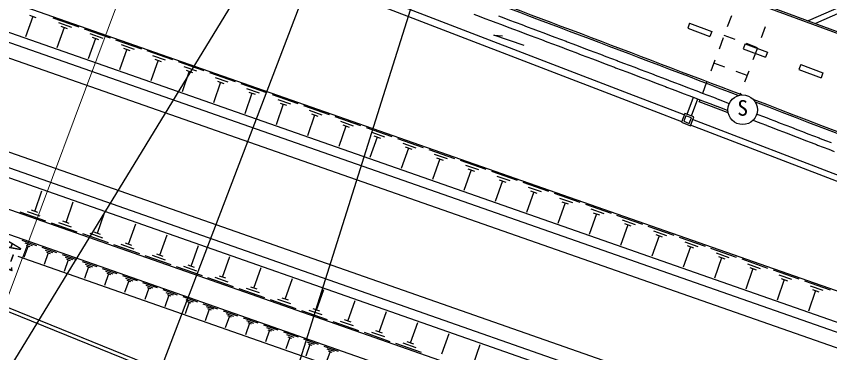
# Model space of a CAD drawing. Units: millimetres, scale not verified. Extents: x 40000 to 680000, y 20000 to 380000.
# Drawn here: x 435412 to 504056, y 238765 to 267172 of the extents above; entities that cross this region are included whole.
import ezdxf
from ezdxf.enums import TextEntityAlignment as Align

# ---------------------------------------------------------------- set-up
doc = ezdxf.new("R2010")
doc.units = ezdxf.units.MM
doc.header["$LTSCALE"] = 1000
for name, color, linetype, lineweight in [('M-BGD', 7, 'Continuous', 25), ('M-STR-HTXT', 7, 'Continuous', 13), ('M-STR-STR1', 1, 'Continuous', 25), ('M-STR-STRC', 7, 'Continuous', 25)]:
    doc.layers.add(name, color=color, linetype=linetype, lineweight=lineweight)
doc.styles.add('ＭＳ ゴシック', font='')
doc.styles.get('ＭＳ ゴシック').set_extended_font_data('MS Gothic')

msp = doc.modelspace()

# ---------------------------------------------------------------- linework, layer by layer
at = {"layer": 'M-BGD'}
for p, q in [((544777, 229921), (369082, 291479)), ((543904, 227578), (370615, 288293)), ((543625, 226828), (371105, 287274)), ((543189, 225656), (370692, 286094)), ((540570, 218627), (368212, 279016)), ((539854, 216705), (366779, 277346)), ((540134, 217455), (367798, 277836)), ((472172, 277779), (551633, 248327)), ((472225, 277919), (551683, 248460)), ((538982, 214362), (363593, 275813)), ((538283, 212488), (359588, 275097)), ((486904, 260056), (463336, 269134)), ((487123, 260626), (463553, 269704)), ((507238, 268983), (502247, 266788)), ((507843, 268758), (502854, 266564)), ((436802, 267159), (436193, 265422)), ((436530, 267254), (437073, 267064)), ((438511, 267047), (440682, 266287)), ((476097, 267207), (476566, 267031)), ((476566, 267031), (477034, 266855)), ((495764, 267220), (495415, 266282)), ((438978, 266640), (440063, 266260)), ((477034, 266855), (477502, 266679)), ((477502, 266679), (477594, 266644)), ((477594, 266644), (478062, 266468)), ((478062, 266468), (478530, 266292)), ((492233, 266580), (492076, 266158)), ((492233, 266580), (494107, 265882)), ((439444, 266233), (438836, 264497)), ((439173, 266328), (439716, 266138)), ((441153, 266122), (443324, 265361)), ((441620, 265714), (442705, 265334)), ((478530, 266292), (478998, 266115)), ((478998, 266115), (479466, 265940)), ((479466, 265940), (479934, 265763)), ((479934, 265763), (480402, 265587)), ((492076, 266158), (493950, 265460)), ((494107, 265882), (493950, 265460)), ((498621, 266293), (498271, 265356)), ((442087, 265307), (441478, 263571)), ((441815, 265402), (442358, 265212)), ((443796, 265196), (445967, 264435)), ((478284, 264711), (475717, 265589)), ((475717, 265589), (476444, 265514)), ((480402, 265587), (480870, 265411)), ((480870, 265411), (481337, 265233)), ((481337, 265233), (481805, 265057)), ((481805, 265057), (481898, 265022)), ((481898, 265022), (482365, 264845)), ((495066, 265345), (494717, 264408)), ((496084, 265212), (495147, 265561)), ((444729, 264381), (444121, 262645)), ((444263, 264789), (445348, 264408)), ((444458, 264476), (445001, 264286)), ((482365, 264845), (482833, 264669)), ((482833, 264669), (483301, 264491)), ((483301, 264491), (483769, 264315)), ((483769, 264315), (484236, 264137)), ((496918, 264835), (496761, 264413)), ((496761, 264413), (498635, 263715)), ((496918, 264835), (498793, 264137)), ((497958, 264514), (497021, 264863)), ((497922, 264419), (497573, 263482)), ((446438, 264270), (448609, 263509)), ((446905, 263863), (447990, 263482)), ((484236, 264137), (484704, 263960)), ((484704, 263960), (485171, 263783)), ((485171, 263783), (485639, 263605)), ((485639, 263605), (486106, 263428)), ((498793, 264137), (498635, 263715)), ((447372, 263456), (446763, 261719)), ((447100, 263551), (447643, 263360)), ((449081, 263344), (451252, 262584)), ((449548, 262937), (450633, 262557)), ((486106, 263428), (486199, 263394)), ((486199, 263394), (486666, 263216)), ((486666, 263216), (487134, 263038)), ((487134, 263038), (487601, 262861)), ((494368, 263471), (494019, 262534)), ((495211, 262869), (494274, 263218)), ((501604, 263090), (501447, 262668)), ((501604, 263090), (503478, 262391)), ((450014, 262530), (449406, 260793)), ((449743, 262625), (450286, 262435)), ((451723, 262418), (453894, 261658)), ((487601, 262861), (488069, 262683)), ((488069, 262683), (488536, 262505)), ((488536, 262505), (489003, 262328)), ((489003, 262328), (489470, 262149)), ((497085, 262171), (496148, 262520)), ((497224, 262544), (496875, 261607)), ((501447, 262668), (503321, 261970)), ((503478, 262391), (503321, 261970)), ((452657, 261604), (452048, 259867)), ((452190, 262011), (453275, 261631)), ((452385, 261699), (452928, 261509)), ((489470, 262149), (489937, 261971)), ((489937, 261971), (490405, 261794)), ((490405, 261794), (490498, 261758)), ((490498, 261758), (490965, 261580)), ((490965, 261580), (491433, 261401)), ((493670, 261597), (493320, 260660)), ((454366, 261492), (456537, 260732)), ((454833, 261085), (455918, 260705)), ((491433, 261401), (491900, 261223)), ((491900, 261223), (492367, 261045)), ((492367, 261045), (492834, 260866)), ((492834, 260866), (493301, 260687)), ((455299, 260678), (454691, 258941)), ((455028, 260773), (455570, 260583)), ((457008, 260567), (459179, 259806)), ((491782, 258837), (487123, 260626)), ((492017, 258897), (492552, 260332)), ((492391, 258754), (492925, 260189)), ((493301, 260687), (493768, 260509)), ((493768, 260509), (494235, 260330)), ((494235, 260330), (494702, 260151)), ((496526, 260670), (496464, 260504)), ((457942, 259752), (457333, 258016)), ((457475, 260159), (458560, 259779)), ((457670, 259847), (458213, 259657)), ((459651, 259641), (461822, 258880)), ((491563, 258268), (486904, 260056)), ((493052, 259939), (493117, 260115)), ((495485, 259032), (493052, 259939)), ((494702, 260151), (494728, 260141)), ((494728, 260141), (495195, 259962)), ((495195, 259962), (495581, 259815)), ((460584, 258826), (459976, 257090)), ((460118, 259233), (461203, 258853)), ((460313, 258921), (460855, 258731)), ((491830, 258967), (491547, 258218)), ((492578, 258684), (491830, 258967)), ((497908, 258921), (497996, 258888)), ((497996, 258888), (498462, 258708)), ((462293, 258715), (464464, 257954)), ((462760, 258308), (463845, 257927)), ((491547, 258218), (492295, 257935)), ((491917, 258773), (491740, 258306)), ((491740, 258306), (492208, 258129)), ((492385, 258597), (491917, 258773)), ((492208, 258129), (492385, 258597)), ((492295, 257935), (492578, 258684)), ((505754, 253356), (492489, 258448)), ((498462, 258708), (498929, 258528)), ((498929, 258528), (498954, 258519)), ((498954, 258519), (499421, 258340)), ((499421, 258340), (499887, 258159)), ((499887, 258159), (500354, 257980)), ((463227, 257900), (462618, 256164)), ((462955, 257995), (463498, 257805)), ((464936, 257789), (467107, 257028)), ((505576, 252889), (492310, 257981)), ((500354, 257980), (500821, 257800)), ((500821, 257800), (501287, 257620)), ((501287, 257620), (501753, 257440)), ((501753, 257440), (502220, 257260)), ((465869, 256975), (465261, 255238)), ((465403, 257382), (466488, 257001)), ((465598, 257070), (466140, 256880)), ((467578, 256863), (469749, 256103)), ((502220, 257260), (502687, 257080)), ((502687, 257080), (503153, 256899)), ((503153, 256899), (503246, 256863)), ((503246, 256863), (503712, 256683)), ((468512, 256049), (467903, 254312)), ((468045, 256456), (469130, 256076)), ((468240, 256144), (468783, 255954)), ((503712, 256683), (504179, 256503)), ((470221, 255937), (472392, 255177)), ((470688, 255530), (471773, 255150)), ((471154, 255123), (470546, 253386)), ((470883, 255218), (471425, 255028)), ((472863, 255011), (475034, 254251)), ((473797, 254197), (473188, 252461)), ((473330, 254604), (474415, 254224)), ((473525, 254292), (474068, 254102)), ((475506, 254086), (477677, 253325)), ((475973, 253678), (477058, 253298)), ((476168, 253366), (476710, 253176)), ((476439, 253271), (475831, 251535)), ((478148, 253160), (480319, 252399)), ((478615, 252753), (479700, 252372)), ((436968, 250698), (437576, 252435)), ((479082, 252345), (478473, 250609)), ((478810, 252440), (479353, 252250)), ((480791, 252234), (482962, 251473)), ((439611, 249772), (440219, 251509)), ((481724, 251419), (481116, 249683)), ((481257, 251827), (482343, 251446)), ((481453, 251515), (481995, 251324)), ((483433, 251308), (485604, 250547)), ((437901, 249884), (435731, 250644)), ((437435, 250291), (436349, 250671)), ((437239, 250603), (436697, 250793)), ((442253, 248846), (442861, 250583)), ((483900, 250901), (484985, 250521)), ((484095, 250589), (484638, 250399)), ((484367, 250494), (483758, 248757)), ((486076, 250382), (488246, 249622)), ((486542, 249975), (487628, 249595)), ((440544, 248958), (438373, 249718)), ((440077, 249365), (438992, 249745)), ((439882, 249677), (439339, 249867)), ((444896, 247920), (445504, 249657)), ((487009, 249568), (486401, 247831)), ((486738, 249663), (487280, 249473)), ((488718, 249456), (490889, 248696)), ((443186, 248032), (441016, 248792)), ((442720, 248439), (441634, 248819)), ((442524, 248751), (441982, 248941)), ((447538, 246995), (448146, 248731)), ((489652, 248642), (489043, 246905)), ((489185, 249049), (490270, 248669)), ((489380, 248737), (489923, 248547)), ((491361, 248530), (493531, 247770)), ((435879, 248261), (437106, 247831)), ((436143, 248031), (436757, 247816)), ((436254, 247854), (436560, 247747)), ((445829, 247106), (443658, 247867)), ((445362, 247513), (444277, 247894)), ((445167, 247825), (444624, 248016)), ((491827, 248123), (492913, 247743)), ((492023, 247811), (492565, 247621)), ((436407, 247801), (436063, 246819)), ((437578, 247666), (438805, 247236)), ((438106, 247205), (437762, 246224)), ((437842, 247436), (438455, 247221)), ((437952, 247259), (438259, 247152)), ((450181, 246069), (450789, 247805)), ((492294, 247716), (491686, 245980)), ((494003, 247605), (496174, 246844)), ((494470, 247197), (495555, 246817)), ((537760, 211082), (435577, 246883)), ((439277, 247070), (440504, 246641)), ((439804, 246610), (439461, 245629)), ((439541, 246840), (440154, 246625)), ((439651, 246664), (439958, 246556)), ((440976, 246475), (442203, 246045)), ((448471, 246180), (446301, 246941)), ((448005, 246587), (446919, 246968)), ((447809, 246900), (447267, 247090)), ((452823, 245143), (453431, 246879)), ((494937, 246790), (494328, 245054)), ((494665, 246885), (495208, 246695)), ((496646, 246679), (498816, 245918)), ((426381, 245951), (527549, 205000)), ((441503, 246015), (441159, 245034)), ((441239, 246245), (441853, 246030)), ((441350, 246069), (441657, 245961)), ((442674, 245880), (443901, 245450)), ((451114, 245254), (448943, 246015)), ((450647, 245662), (449562, 246042)), ((450452, 245974), (449909, 246164)), ((455466, 244217), (456074, 245954)), ((497579, 245864), (496971, 244128)), ((497112, 246272), (498198, 245891)), ((497308, 245959), (497850, 245769)), ((499288, 245753), (501459, 244992)), ((426164, 245715), (526750, 205000)), ((443202, 245420), (442858, 244438)), ((442938, 245650), (443552, 245435)), ((443049, 245474), (443355, 245366)), ((444373, 245285), (445600, 244855)), ((453756, 244329), (451586, 245089)), ((453290, 244736), (452204, 245116)), ((453094, 245048), (452552, 245238)), ((499755, 245346), (500840, 244965)), ((444901, 244825), (444557, 243843)), ((444637, 245055), (445250, 244840)), ((444747, 244878), (445054, 244771)), ((446072, 244690), (447299, 244260)), ((446336, 244460), (446949, 244245)), ((458108, 243291), (458716, 245028)), ((500222, 244939), (499613, 243202)), ((499950, 245034), (500493, 244843)), ((501931, 244827), (504101, 244067)), ((502397, 244420), (503483, 244040)), ((446599, 244229), (446256, 243248)), ((446446, 244283), (446753, 244176)), ((447771, 244095), (448998, 243665)), ((448034, 243864), (448648, 243649)), ((456399, 243403), (454228, 244163)), ((455932, 243810), (454847, 244190)), ((455737, 244122), (455194, 244312)), ((460750, 242365), (461359, 244102)), ((502864, 244013), (502256, 242276)), ((502593, 244108), (503135, 243918)), ((448298, 243634), (447954, 242653)), ((448145, 243688), (448452, 243581)), ((449469, 243499), (450696, 243069)), ((449997, 243039), (449653, 242058)), ((449733, 243269), (450347, 243054)), ((449844, 243093), (450150, 242985)), ((459041, 242477), (456871, 243237)), ((458575, 242884), (457489, 243264)), ((458379, 243196), (457837, 243386)), ((463393, 241440), (464001, 243176)), ((451168, 242904), (452395, 242474)), ((451696, 242444), (451352, 241462)), ((451432, 242674), (452045, 242459)), ((451542, 242498), (451849, 242390)), ((461217, 241958), (460132, 242338)), ((461022, 242270), (460479, 242460)), ((452867, 242309), (454094, 241879)), ((453394, 241849), (453051, 240867)), ((453131, 242079), (453744, 241864)), ((453241, 241902), (453548, 241795)), ((454566, 241714), (455793, 241284)), ((461684, 241551), (459513, 242311)), ((466035, 240514), (466644, 242250)), ((455093, 241253), (454749, 240272)), ((454829, 241484), (455443, 241269)), ((454940, 241307), (455247, 241200)), ((456264, 241119), (457491, 240689)), ((464326, 240625), (462156, 241386)), ((463860, 241032), (462774, 241413)), ((463664, 241344), (463122, 241535)), ((468678, 239588), (469286, 241324)), ((456792, 240658), (456448, 239677)), ((456528, 240888), (457142, 240674)), ((456639, 240712), (456945, 240605)), ((457963, 240523), (459190, 240094)), ((458227, 240293), (458840, 240078)), ((466969, 239699), (464798, 240460)), ((466502, 240106), (465417, 240487)), ((466307, 240419), (465764, 240609)), ((471320, 238662), (471929, 240398)), ((458491, 240063), (458147, 239082)), ((458337, 240117), (458644, 240009)), ((459662, 239928), (460889, 239498)), ((459926, 239698), (460539, 239483)), ((468949, 239493), (468407, 239683)), ((460189, 239468), (459845, 238486)), ((460036, 239522), (460343, 239414)), ((461361, 239333), (462588, 238903)), ((461624, 239103), (462238, 238888)), ((461735, 238926), (462041, 238819)), ((469611, 238773), (467441, 239534)), ((469145, 239181), (468059, 239561)), ((473963, 237736), (474571, 239473)), ((461888, 238873), (461544, 237891))]:
    msp.add_line(p, q, dxfattribs=at)
for centre, radius, start, end in [((-2074174, -6337608), 7098088, 68.26434, 68.96203), ((-2074174, -6337608), 7098238, 68.26437, 68.96203), ((-577022, -2538894), 2998095, 69.02161, 69.57011), ((-577022, -2538894), 2998245, 69.01692, 69.57011), ((-577022, -2538894), 2998245, 68.24994, 68.99686), ((-577022, -2538894), 2998095, 68.25387, 68.99216)]:
    msp.add_arc(centre, radius, start, end, dxfattribs=at)
at = {"layer": 'M-STR-HTXT'}
msp.add_line((452104, 290167), (434651, 243312), dxfattribs=at)
at = {"layer": 'M-STR-STR1'}
for points in [[(474015, 267346), (474483, 267171), (474952, 266995), (475420, 266820), (475888, 266644), (476356, 266469), (476824, 266292), (477292, 266117), (477385, 266081), (477853, 265906), (478321, 265729), (478789, 265553), (479257, 265378), (479725, 265201), (480193, 265025), (480660, 264848), (481128, 264671), (481596, 264495), (481689, 264460), (482156, 264283), (482624, 264106), (483091, 263929), (483559, 263753), (484027, 263575), (484494, 263398), (484962, 263220), (485429, 263043), (485897, 262866), (485989, 262831), (486457, 262654), (486924, 262476), (487392, 262298), (487859, 262121), (488326, 261943), (488794, 261765), (489261, 261587), (489728, 261409), (490195, 261231), (490289, 261196), (490756, 261017), (491222, 260839), (491689, 260661), (492156, 260483), (492624, 260304), (493090, 260125), (493557, 259947), (494025, 259767), (494491, 259589), (494518, 259579), (494985, 259400), (495452, 259222), (495462, 259218)], [(497597, 258398), (497786, 258326), (498253, 258145), (498719, 257966), (498745, 257956), (499211, 257777), (499678, 257597), (500145, 257418), (500611, 257238), (501077, 257058), (501544, 256877), (502010, 256697), (502477, 256517), (502943, 256337), (503037, 256301), (503503, 256121), (503969, 255941), (504435, 255760)]]:
    msp.add_lwpolyline(points, dxfattribs=at)
at = {"layer": 'M-STR-STRC'}
for p, q in [((456678, 273259), (428477, 227071)), ((442625, 224378), (461130, 272793)), ((469121, 269176), (453762, 220394))]:
    msp.add_line(p, q, dxfattribs=at)
msp.add_circle((496710, 259279), 1250, dxfattribs=at)

# ---------------------------------------------------------------- texts
at = {"layer": 'M-STR-HTXT', "insert": (434254, 243333), "char_height": 1320, "attachment_point": 3, "rotation": 249.57, "style": 'ＭＳ ゴシック'}
msp.add_mtext('\\T1.34;\\W0.8;A=140', dxfattribs=at)
at = {"layer": 'M-STR-STRC', "style": 'ＭＳ ゴシック'}
msp.add_text('S', height=1320, dxfattribs=at).set_placement((496710, 258379), align=Align.BOTTOM_CENTER)

doc.saveas('drawing.dxf')
